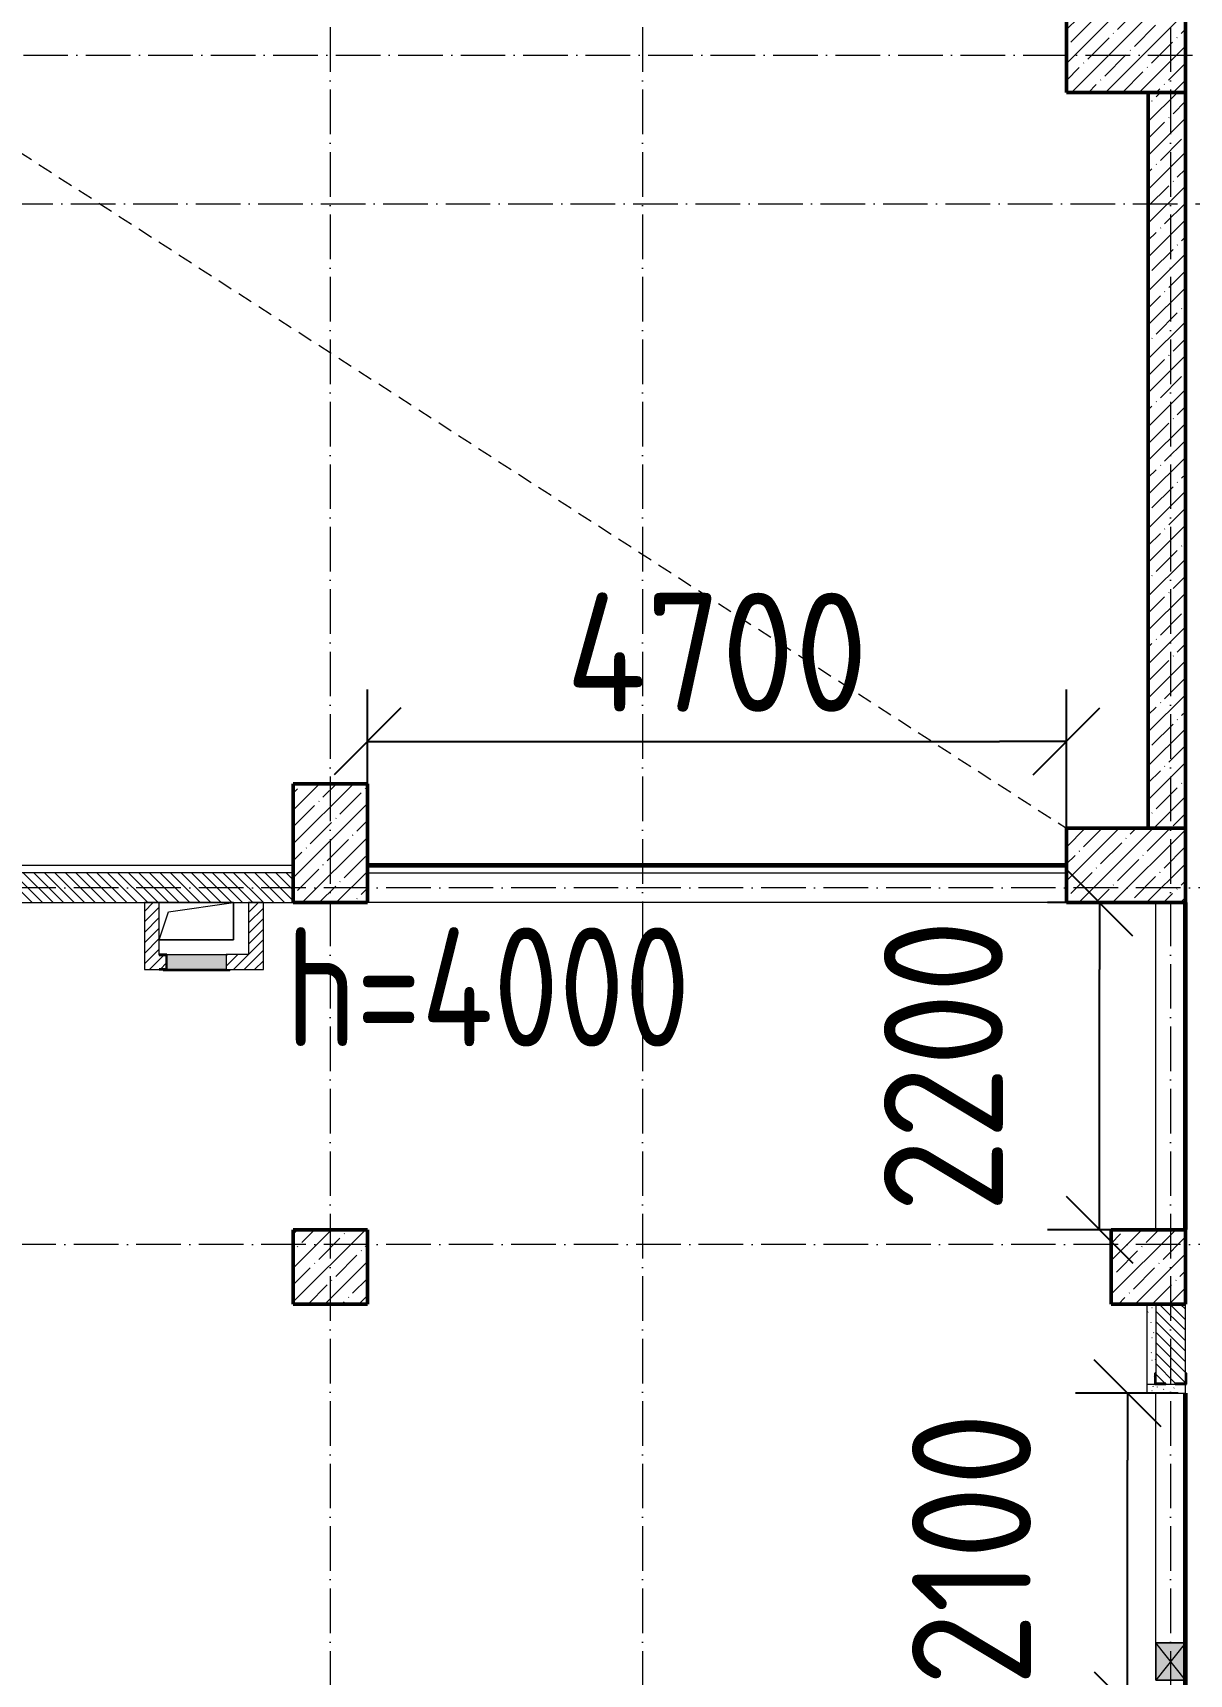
# Model space of a CAD drawing. Header units: millimetres. Extents: x 2294 to 908349, y -83289 to 219220.
# Drawn here: x 74513 to 82288, y 70716 to 81756 of the extents above; entities that cross this region are included whole.
import ezdxf

# ---------------------------------------------------------------- set-up
doc = ezdxf.new("R2010")
doc.units = ezdxf.units.MM
doc.linetypes.add('200_ШТРИХ_ш1п0_6_', pattern=[160, 100, -60])
doc.linetypes.add('50_200_ШТРИХ_1Т_ш5_п1_п1_', pattern=[700, 500, -100, 0, -100])
for name, color, linetype, lineweight in [('A-DETL-____-OTLN-3', 7, '200_ШТРИХ_ш1п0_6_', 9), ('A-DETL-GENF-OTLN', 7, 'Continuous', 9), ('A-FLOR-____-OTLN', 7, 'Continuous', 9), ('A-GENM-____-MCUT', 7, 'Continuous', 25), ('A-GENM-____-OTLN', 7, 'Continuous', 9), ('A-GENM-____-OTLN-1', 7, 'Continuous', 25), ('A-GLAZ-____-OTLN', 7, 'Continuous', 9), ('A-WALL-____-MCUT', 7, 'Continuous', 13), ('A-WALL-____-MCUT-2', 7, 'Continuous', 50), ('A-WALL-____-PATT-1', 7, 'Continuous', 9), ('A-WALL-FNSH-MCUT-1', 7, 'Continuous', 9), ('I-WALL-____-OTLN', 7, 'Continuous', 9), ('S-COLS-____-MCUT', 7, 'Continuous', 50), ('S-COLS-____-OTLN', 7, 'Continuous', 9), ('S-GRID-____-OTLN-1', 7, '50_200_ШТРИХ_1Т_ш5_п1_п1_', 9)]:
    doc.layers.add(name, color=color, linetype=linetype, lineweight=lineweight)
doc.layers.add('A-GLAZ-____-OTLN-1', color=7, linetype='Continuous', lineweight=9, true_color=0xc0c0c0)
doc.layers.add('A-WALL-____-PATT-2', color=7, linetype='Continuous', lineweight=9, true_color=0x787878)
doc.styles.get("Standard").update_dxf_attribs({"font": 'arial.ttf'})
doc.styles.add('СПДС', font='isocpeur.ttf', dxfattribs={"width": 0.9})
doc.dimstyles.new('Размера А3', dxfattribs={"dimtxt": 800, "dimasz": 450, "dimexe": 350, "dimexo": 100, "dimgap": 200, "dimtad": 1, "dimdec": 0, "dimrnd": 10, "dimzin": 0, "dimdsep": 46, "dimtxsty": 'СПДС', "dimblk": 'ARROWHEAD_6', "dimcen": 1, "dimclrd": 5, "dimclre": 5, "dimclrt": 5, "dimazin": 0, "dimtfac": 1, "dimtdec": 0, "dimtmove": 2, "dimatfit": 3, "dimfxl": 1, "dimtolj": 1, "dimtzin": 0, "dimarcsym": 0})
pattern_1 = [(45, (7562.787, 6025.276), (-35.35534, 35.35534), [])]
pattern_2 = [(135, (7562.787, 6025.276), (-35.35534, -35.35534), [])]
pattern_3 = [(0, (7562.787, 6025.276), (203.2, 50.8), [3.353, -149.047, 3.353, -149.047, -812.8]), (0, (7562.787, 6025.276), (203.2, 50.8), [-304.8, 3.353, -301.447, 3.353, -149.047, -355.6]), (0, (7562.787, 6025.276), (203.2, 50.8), [-762, 3.353, -98.247, 3.353, -250.647]), (120, (7638.987, 6050.676), (-145.59409, 150.576362), [3.353, -149.047, 3.353, -149.047, -812.8]), (120, (7638.987, 6050.676), (-145.59409, 150.576362), [-304.8, 3.353, -301.447, 3.353, -149.047, -355.6]), (120, (7638.987, 6050.676), (-145.59409, 150.576362), [-762, 3.353, -98.247, 3.353, -250.647]), (240, (7664.387, 6152.276), (-57.60591, -201.376362), [3.353, -149.047, 3.353, -149.047, -812.8]), (240, (7664.387, 6152.276), (-57.60591, -201.376362), [-304.8, 3.353, -301.447, 3.353, -149.047, -355.6]), (240, (7664.387, 6152.276), (-57.60591, -201.376362), [-762, 3.353, -98.247, 3.353, -250.647])]

# ---------------------------------------------------------------- blocks, each defined once
blk = doc.blocks.new('BSC_Колонна _Прямоугольная - 500х800-V83-АР1_План отверстий 2 этажа в осях 1-64_Ю-ЯЯ')
at = {"layer": 'S-COLS-____-OTLN'}
h = blk.add_hatch(dxfattribs=at)
h.set_pattern_fill('FP_96', color=256, style=0, pattern_type=2)
h.set_pattern_definition([(315, (-75581.04, 74300), (114.04925, 114.04925), []), (315, (-75581.04, 74185.95), (114.04925, 114.04925), [201.613, -40.323, 3.353, -36.97])])
h.paths.add_polyline_path([(-250, 400), (-250, -400), (250, -400), (250, 400)], flags=0)
at = {"layer": 'S-COLS-____-MCUT'}
for p, q in [((250, 400), (-250, 400)), ((-250, 400), (-250, -400)), ((250, -400), (250, 400)), ((-250, -400), (250, -400))]:
    blk.add_line(p, q, dxfattribs=at)
blk = doc.blocks.new('BSC_Колонна _Прямоугольная - 500х800-V84-АР1_План отверстий 2 этажа в осях 1-64_Ю-ЯЯ')
at = {"layer": 'S-COLS-____-OTLN'}
h = blk.add_hatch(dxfattribs=at)
h.set_pattern_fill('FP_97', color=256, style=0, pattern_type=2)
h.set_pattern_definition([(315, (-70131.04, 74300), (114.04925, 114.04925), []), (315, (-70131.04, 74185.95), (114.04925, 114.04925), [201.613, -40.323, 3.353, -36.97])])
h.paths.add_polyline_path([(-250, -400), (250, -400), (250, 400), (-250, 400), (-250, 80)], flags=0)
at = {"layer": 'S-COLS-____-MCUT'}
for p, q in [((250, 400), (-250, 400)), ((-250, 400), (-250, -400)), ((250, -400), (250, 400)), ((-250, -400), (250, -400))]:
    blk.add_line(p, q, dxfattribs=at)
blk = doc.blocks.new('BSC_Колонна _Прямоугольная - 500х800-V88-АР1_План отверстий 2 этажа в осях 1-64_Ю-ЯЯ')
at = {"layer": 'S-COLS-____-OTLN'}
h = blk.add_hatch(dxfattribs=at)
h.set_pattern_fill('FP_101', color=256, style=0, pattern_type=2)
h.set_pattern_definition([(225, (68950, 70281.04), (114.04925, -114.04925), []), (225, (68835.95, 70281.04), (114.04925, -114.04925), [201.613, -40.323, 3.353, -36.97])])
h.paths.add_polyline_path([(250, 400), (-250, 400), (-250, -400), (250, -400)], flags=0)
at = {"layer": 'S-COLS-____-MCUT'}
for p, q in [((250, 400), (-250, 400)), ((-250, 400), (-250, -400)), ((250, -400), (250, 400)), ((-250, -400), (250, -400))]:
    blk.add_line(p, q, dxfattribs=at)
blk = doc.blocks.new('BSC_Колонна _Прямоугольная - 500х500-V145-АР1_План отверстий 2 этажа в осях 1-64_Ю-ЯЯ')
at = {"layer": 'S-COLS-____-OTLN'}
h = blk.add_hatch(dxfattribs=at)
h.set_pattern_fill('FP_158', color=256, style=0, pattern_type=2)
h.set_pattern_definition([(45, (-74450, -67431.04), (-114.04925, 114.04925), []), (45, (-74335.95, -67431.04), (-114.04925, 114.04925), [201.613, -40.323, 3.353, -36.97])])
h.paths.add_polyline_path([(-250, -250), (250, -250), (250, 250), (-250, 250)], flags=0)
at = {"layer": 'S-COLS-____-MCUT'}
for p, q in [((250, 250), (-250, 250)), ((-250, 250), (-250, -250)), ((250, -250), (250, 250)), ((-250, -250), (250, -250))]:
    blk.add_line(p, q, dxfattribs=at)
blk = doc.blocks.new('BSC_Колонна _Прямоугольная - 500х500-V146-АР1_План отверстий 2 этажа в осях 1-64_Ю-ЯЯ')
at = {"layer": 'S-COLS-____-OTLN'}
h = blk.add_hatch(dxfattribs=at)
h.set_pattern_fill('FP_159', color=256, style=0, pattern_type=2)
h.set_pattern_definition([(45, (-68950, -67431.04), (-114.04925, 114.04925), []), (45, (-68835.95, -67431.04), (-114.04925, 114.04925), [201.613, -40.323, 3.353, -36.97])])
h.paths.add_polyline_path([(-250, -250), (250, -250), (250, 250), (-250, 250)], flags=0)
at = {"layer": 'S-COLS-____-MCUT'}
for p, q in [((250, 250), (-250, 250)), ((-250, 250), (-250, -250)), ((250, -250), (250, 250)), ((-250, -250), (250, -250))]:
    blk.add_line(p, q, dxfattribs=at)
blk = doc.blocks.new('Фахверк_СКБ_Уголок - 200_3550-28267367-АР1_План отверстий 2 этажа в осях 1-64_Ю-ЯЯ')
at = {"layer": 'A-GENM-____-MCUT'}
for p, q in [((200, 156), (125, 156)), ((125, 156), (125, 81)), ((131, 81), (131, 150)), ((131, 150), (200, 150)), ((200, 150), (200, 156)), ((125, 81), (131, 81)), ((131, 19), (125, 19)), ((125, 19), (125, -56)), ((131, -50), (131, 19)), ((125, -56), (200, -56)), ((200, -50), (131, -50)), ((200, -56), (200, -50))]:
    blk.add_line(p, q, dxfattribs=at)
blk = doc.blocks.new('AR_Отверстие Ниша - Лючок-32403922-АР1_План отверстий 2 этажа в осях 1-64_Ю-ЯЯ')
at = {"layer": 'A-GLAZ-____-OTLN'}
blk.add_hatch(color=256, dxfattribs=at).paths.add_polyline_path([(-200, 50), (-200, -50), (200, -50), (200, 50)], flags=0)
for p, q in [((-200, 50), (200, 50)), ((-200, -50), (-200, 50)), ((200, -50), (-200, -50))]:
    blk.add_line(p, q, dxfattribs=at)
blk = doc.blocks.new('Л_Общий_Лючок - Лючок-29741325-АР1_План отверстий 2 этажа в осях 1-64_Ю-ЯЯ')
at = {"layer": 'A-GLAZ-____-OTLN-1'}
blk.add_hatch(color=256, dxfattribs=at).paths.add_polyline_path([(-3, -6), (424, -6), (424, 0), (-24, 0), (-24, -6)], flags=0)
at = {"layer": 'A-GLAZ-____-OTLN'}
for p, q in [((-24, 0), (-24, -6)), ((424, 0), (424, -6)), ((-24, -6), (424, -6))]:
    blk.add_line(p, q, dxfattribs=at)
blk = doc.blocks.new('154_Фахверк_СКБ_Швеллер - Тип_100_3960_зеркало-29769493-АР1_План отверстий 2 этажа в осях 1-64_Ю-ЯЯ')
at = {"layer": 'A-GENM-____-MCUT'}
for p, q in [((175, 50), (125, 50)), ((125, 50), (125, -50)), ((128, 47), (175, 47)), ((128, -47), (128, 47)), ((175, 47), (175, 50)), ((125, -50), (175, -50)), ((175, -47), (128, -47)), ((175, -50), (175, -47))]:
    blk.add_line(p, q, dxfattribs=at)
blk = doc.blocks.new('AR_Отверстие прямоугольное _в плите_ - AR_Отверстие прямоугольное _в плите_-V163-АР1_План отверстий 2 этажа в осях 1-64_Ю-ЯЯ')
at = {"layer": 'A-GENM-____-OTLN'}
for p, q in [((250, 125), (-250, 125)), ((-188, 63), (250, 125)), ((250, -125), (250, 125)), ((-250, -125), (-188, 63)), ((-250, -125), (250, -125))]:
    blk.add_line(p, q, dxfattribs=at)
blk = doc.blocks.new('AR_Отверстие прямоугольное _в стене__БезПР - AR_Отверстие прямоугольное _в стене__БезПР-36392898-АР1_План отверстий 2 этажа в осях 1-64_Ю-ЯЯ')
at = {"layer": 'A-GLAZ-____-OTLN'}
blk.add_hatch(color=256, dxfattribs=at).paths.add_polyline_path([(125, 100), (-125, 100), (-125, -100), (125, -100)], flags=0)
at = {"layer": 'A-DETL-GENF-OTLN'}
for p, q in [((-125, -100), (-125, 100)), ((-125, 100), (125, 100)), ((125, 100), (-125, -100)), ((-125, 100), (125, -100)), ((125, 100), (-125, 100)), ((-125, 100), (-125, -100)), ((125, 100), (125, -100)), ((125, -100), (125, 100)), ((125, -100), (-125, -100)), ((-125, -100), (125, -100))]:
    blk.add_line(p, q, dxfattribs=at)
blk = doc.blocks.new('2floor')
at = {"layer": 'A-WALL-____-PATT-1'}
h = blk.add_hatch(dxfattribs=at)
h.set_pattern_fill('FP_13', color=256, style=0, pattern_type=2)
h.set_pattern_definition([(45, (7562.79, 6025.28), (-114.04925, 114.04925), []), (45, (7676.84, 6025.28), (-114.04925, 114.04925), [201.612, -40.322, 3.353, -36.97])])
h.paths.add_polyline_path([(82263, 76406), (82263, 81356), (82013, 81356), (82013, 76406)], flags=0)
h = blk.add_hatch(dxfattribs=at)
h.set_pattern_fill('FP_6', color=256, style=0, pattern_type=2)
h.set_pattern_definition(pattern_2)
h.paths.add_polyline_path([(76263, 75906), (76263, 76106), (70813, 76106), (70813, 75906), (74713, 75906)], flags=0)
h = blk.add_hatch(dxfattribs=at)
h.set_pattern_fill('FP_5', color=256, style=0, pattern_type=2)
h.set_pattern_definition(pattern_1)
h.paths.add_polyline_path([(75363, 75556), (75363, 75906), (75263, 75906), (75263, 75556)], flags=0)
h = blk.add_hatch(dxfattribs=at)
h.set_pattern_fill('FP_5', color=256, style=0, pattern_type=2)
h.set_pattern_definition(pattern_1)
h.paths.add_polyline_path([(76063, 75456), (76063, 75906), (75963, 75906), (75963, 75456)], flags=0)
h = blk.add_hatch(dxfattribs=at)
h.set_pattern_fill('FP_5', color=256, style=0, pattern_type=2)
h.set_pattern_definition(pattern_1)
h.paths.add_polyline_path([(75363, 75456), (75363, 75459), (75410, 75459), (75410, 75553), (75363, 75553), (75363, 75556), (75263, 75556), (75263, 75456)], flags=0)
h.paths.add_polyline_path([(75963, 75456), (75963, 75556), (75813, 75556), (75813, 75456)], flags=0)
h = blk.add_hatch(dxfattribs=at)
h.set_pattern_fill('FP_6', color=256, style=0, pattern_type=2)
h.set_pattern_definition(pattern_2)
h.paths.add_polyline_path([(82263, 69206), (82263, 70440), (82194, 70440), (82194, 70446), (82132, 70446), (82132, 70440), (82063, 70440), (82063, 69206)], flags=0)
h.paths.add_polyline_path([(82194, 72666), (82194, 72672), (82263, 72672), (82263, 73206), (82063, 73206), (82063, 72672), (82132, 72672), (82132, 72666)], flags=0)
at = {"layer": 'A-WALL-____-PATT-2'}
h = blk.add_hatch(dxfattribs=at)
h.set_pattern_fill('FP_165', color=256, style=0, pattern_type=2)
h.set_pattern_definition(pattern_3)
h.paths.add_polyline_path([(82063, 69206), (82063, 70371), (82057, 70371), (82057, 70446), (82003, 70446), (82003, 69206)], flags=0)
h.paths.add_polyline_path([(82003, 72666), (82057, 72666), (82057, 72741), (82063, 72741), (82063, 73206), (82003, 73206), (82003, 72672)], flags=0)
h = blk.add_hatch(dxfattribs=at)
h.set_pattern_fill('FP_165', color=256, style=0, pattern_type=2)
h.set_pattern_definition(pattern_3)
h.paths.add_polyline_path([(82063, 72606), (82263, 72606), (82263, 72666), (82003, 72666), (82003, 72606), (82057, 72606)], flags=0)
at = {"layer": 'A-DETL-____-OTLN-3'}
blk.add_line((58563, 91206), (81463, 76406), dxfattribs=at)
at = {"layer": 'A-FLOR-____-OTLN'}
for p, q in [((76263, 76156), (70813, 76156)), ((81463, 76156), (76763, 76156)), ((75363, 75906), (75863, 75906)), ((75863, 75906), (75863, 75656)), ((75863, 75656), (75363, 75656))]:
    blk.add_line(p, q, dxfattribs=at)
at = {"layer": 'A-WALL-____-MCUT'}
for p, q in [((76263, 76106), (70813, 76106)), ((70813, 75906), (76263, 75906)), ((82063, 73206), (82063, 72741)), ((82263, 72741), (82263, 73206)), ((82132, 72666), (82194, 72666))]:
    blk.add_line(p, q, dxfattribs=at)
at = {"layer": 'A-WALL-____-MCUT-2'}
for p, q in [((82013, 81356), (82013, 76406)), ((82263, 76406), (82263, 81356))]:
    blk.add_line(p, q, dxfattribs=at)
at = {"layer": 'A-WALL-FNSH-MCUT-1'}
for p, q in [((75363, 75906), (75263, 75906)), ((75263, 75906), (75263, 75456)), ((75363, 75556), (75363, 75906)), ((75963, 75906), (75963, 75556)), ((76063, 75906), (75963, 75906)), ((76063, 75456), (76063, 75906)), ((75963, 75556), (75813, 75556)), ((75263, 75456), (75363, 75456)), ((75813, 75456), (76063, 75456)), ((82003, 73206), (82003, 72606)), ((82003, 72666), (82057, 72666)), ((82263, 72606), (82263, 72666)), ((82003, 72606), (82263, 72606))]:
    blk.add_line(p, q, dxfattribs=at)
at = {"layer": 'I-WALL-____-OTLN'}
for p, q in [((76763, 76106), (81463, 76106)), ((81463, 75906), (76763, 75906)), ((82063, 73706), (82063, 75906)), ((82263, 75906), (82263, 73706)), ((82063, 70926), (82063, 72606)), ((82263, 72606), (82263, 70926))]:
    blk.add_line(p, q, dxfattribs=at)
at = {"layer": 'A-GENM-____-OTLN'}
blk.add_blockref('AR_Отверстие прямоугольное _в плите_ - AR_Отверстие прямоугольное _в плите_-V163-АР1_План отверстий 2 этажа в осях 1-64_Ю-ЯЯ', (75613, 75781), dxfattribs=at)
at = {"layer": 'A-GENM-____-OTLN-1'}
for name, p, rotation in [('154_Фахверк_СКБ_Швеллер - Тип_100_3960_зеркало-29769493-АР1_План отверстий 2 этажа в осях 1-64_Ю-ЯЯ', (75538, 75506), 180), ('Фахверк_СКБ_Уголок - 200_3550-28267367-АР1_План отверстий 2 этажа в осях 1-64_Ю-ЯЯ', (82213, 72541), 89.99999999999986)]:
    blk.add_blockref(name, p, dxfattribs=dict(at, rotation=rotation))
at = {"layer": 'A-GLAZ-____-OTLN'}
for name, p, rotation in [('AR_Отверстие Ниша - Лючок-32403922-АР1_План отверстий 2 этажа в осях 1-64_Ю-ЯЯ', (75613, 75506), 180), ('AR_Отверстие прямоугольное _в стене__БезПР - AR_Отверстие прямоугольное _в стене__БезПР-36392898-АР1_План отверстий 2 этажа в осях 1-64_Ю-ЯЯ', (82163, 70801), 269.9999999999998)]:
    blk.add_blockref(name, p, dxfattribs=dict(at, rotation=rotation))
blk.add_blockref('Л_Общий_Лючок - Лючок-29741325-АР1_План отверстий 2 этажа в осях 1-64_Ю-ЯЯ', (75413, 75456), dxfattribs=at)
at = {"layer": 'S-COLS-____-OTLN'}
for name, p, rotation in [('BSC_Колонна _Прямоугольная - 500х800-V83-АР1_План отверстий 2 этажа в осях 1-64_Ю-ЯЯ', (81863, 81606), 89.9999999999999), ('BSC_Колонна _Прямоугольная - 500х800-V88-АР1_План отверстий 2 этажа в осях 1-64_Ю-ЯЯ', (76513, 76306), 180), ('BSC_Колонна _Прямоугольная - 500х800-V84-АР1_План отверстий 2 этажа в осях 1-64_Ю-ЯЯ', (81863, 76156), 89.9999999999999)]:
    blk.add_blockref(name, p, dxfattribs=dict(at, rotation=rotation))
for name, p in [('BSC_Колонна _Прямоугольная - 500х500-V146-АР1_План отверстий 2 этажа в осях 1-64_Ю-ЯЯ', (76513, 73456)), ('BSC_Колонна _Прямоугольная - 500х500-V145-АР1_План отверстий 2 этажа в осях 1-64_Ю-ЯЯ', (82013, 73456))]:
    blk.add_blockref(name, p, dxfattribs=at)
blk = doc.blocks.new('ARROWHEAD_6')
at = {"color": 0, "linetype": 'Continuous'}
for p, q in [((-0.5, -0.5), (0.5, 0.5)), ((0, 0), (-1, 0))]:
    blk.add_line(p, q, dxfattribs=at)
blk = doc.blocks.new('*D2431')
at = {"color": 5, "lineweight": -2, "transparency": 16777216}
for p, q in [((76763, 76256), (76763, 77340)), ((81463, 76256), (81463, 77340)), ((77213, 76990), (81013, 76990))]:
    blk.add_line(p, q, dxfattribs=at)
at = {"layer": 'Defpoints', "color": 0, "transparency": 16777216}
for p in [(81463, 76990), (76763, 76156), (81463, 76156)]:
    blk.add_point(p, dxfattribs=at)
at = {"color": 5, "lineweight": -2, "transparency": 16777216, "xscale": 450, "yscale": 450, "zscale": 450, "rotation": 180}
blk.add_blockref('ARROWHEAD_6', (76763, 76990), dxfattribs=at)
at = {"color": 5, "lineweight": -2, "transparency": 16777216, "xscale": 450, "yscale": 450, "zscale": 450}
blk.add_blockref('ARROWHEAD_6', (81463, 76990), dxfattribs=at)
at = {"color": 5, "transparency": 16777216, "insert": (79113, 77590), "char_height": 800, "attachment_point": 5, "style": 'СПДС'}
blk.add_mtext('\\A1;4700', dxfattribs=at)
blk = doc.blocks.new('*D2432')
at = {"color": 5, "lineweight": -2, "transparency": 16777216}
for p, q in [((82213, 72606), (81524, 72606)), ((81874, 70956), (81874, 72156)), ((82163, 70506), (81524, 70506))]:
    blk.add_line(p, q, dxfattribs=at)
at = {"layer": 'Defpoints', "color": 0, "transparency": 16777216}
for p in [(81874, 72606), (82313, 72606), (82263, 70506)]:
    blk.add_point(p, dxfattribs=at)
at = {"color": 5, "lineweight": -2, "transparency": 16777216, "xscale": 450, "yscale": 450, "zscale": 450}
for p, rotation in [((81874, 72606), 90), ((81874, 70506), 270)]:
    blk.add_blockref('ARROWHEAD_6', p, dxfattribs=dict(at, rotation=rotation))
at = {"color": 5, "transparency": 16777216, "insert": (80824, 71556), "char_height": 800, "attachment_point": 5, "rotation": 90, "style": 'СПДС'}
blk.add_mtext('\\A1;2100', dxfattribs=at)
blk = doc.blocks.new('*D2433')
at = {"color": 5, "lineweight": -2, "transparency": 16777216}
for p, q in [((82163, 75906), (81335, 75906)), ((81685, 74156), (81685, 75456)), ((82163, 73706), (81335, 73706))]:
    blk.add_line(p, q, dxfattribs=at)
at = {"layer": 'Defpoints', "color": 0, "transparency": 16777216}
for p in [(81685, 75906), (82263, 75906), (82263, 73706)]:
    blk.add_point(p, dxfattribs=at)
at = {"color": 5, "lineweight": -2, "transparency": 16777216, "xscale": 450, "yscale": 450, "zscale": 450}
for p, rotation in [((81685, 75906), 90), ((81685, 73706), 270)]:
    blk.add_blockref('ARROWHEAD_6', p, dxfattribs=dict(at, rotation=rotation))
at = {"color": 5, "transparency": 16777216, "insert": (80635, 74806), "char_height": 800, "attachment_point": 5, "rotation": 90, "style": 'СПДС'}
blk.add_mtext('\\A1;2200', dxfattribs=at)
blk = doc.blocks.new('3osi')
at = {"layer": 'S-GRID-____-OTLN-1', "color": 251, "ltscale": 0.6, "true_color": 0x636466}
for p, q in [((234533.5, 96918.1), (234533.5, 58916.9)), ((236633.5, 96918.1), (236633.5, 46006.3)), ((240183.5, 96918.1), (240183.5, 46296.5)), ((214825.5, 81606.3), (269657.9, 81606.3)), ((200021, 80606.3), (269657.9, 80606.3)), ((269657.9, 76006.3), (214825.5, 76006.3)), ((269657.9, 73606.3), (160914.7, 73606.3))]:
    blk.add_line(p, q, dxfattribs=at)

msp = doc.modelspace()

# ---------------------------------------------------------------- linework, layer by layer
at = {"color": 1, "lineweight": 60}
for points in [[(81462.8, 76156.3), (76762.8, 76156.3)], [(82262.8, 73706.3), (82262.8, 75906.3)], [(82262.8, 70506.3), (82262.8, 72606.3)]]:
    msp.add_lwpolyline(points, dxfattribs=at)

# ---------------------------------------------------------------- block references
for name, p in [('3osi', (-158020.7, 0)), ('2floor', (0, 0))]:
    msp.add_blockref(name, p)

# ---------------------------------------------------------------- texts
at = {"color": 5, "insert": (76211.2, 75738.5), "char_height": 800, "attachment_point": 1}
msp.add_mtext_dynamic_manual_height_columns('{\\fГОСТ тип А|b0|i0|c0|p34;h=4000}', width=4795.892, gutter_width=1772.3, heights=[982.9], dxfattribs=at)

# ---------------------------------------------------------------- dimensions: what is measured, and where the dimension line sits
at = {"color": 5}
dim = msp.add_linear_dim(base=(81462.8, 76990), p1=(76762.8, 76156.3), p2=(81462.8, 76156.3), dimstyle='Размера А3', dxfattribs=at)
dim.commit()
dim.dimension.update_dxf_attribs({"geometry": '*D2431', "text_midpoint": (79112.8, 77590)})
for base, p1, p2, picture, middle in [((81685.5, 75906.3), (82262.8, 73706.3), (82262.8, 75906.3), '*D2433', (80635.5, 74806.3)), ((81873.6, 72606.3), (82262.8, 70506.3), (82312.8, 72606.3), '*D2432', (80823.6, 71556.3))]:
    dim = msp.add_linear_dim(base=base, p1=p1, p2=p2, angle=90, dimstyle='Размера А3', dxfattribs=at)
    dim.commit()
    dim.dimension.update_dxf_attribs({"geometry": picture, "text_midpoint": middle})

doc.saveas('drawing.dxf')
